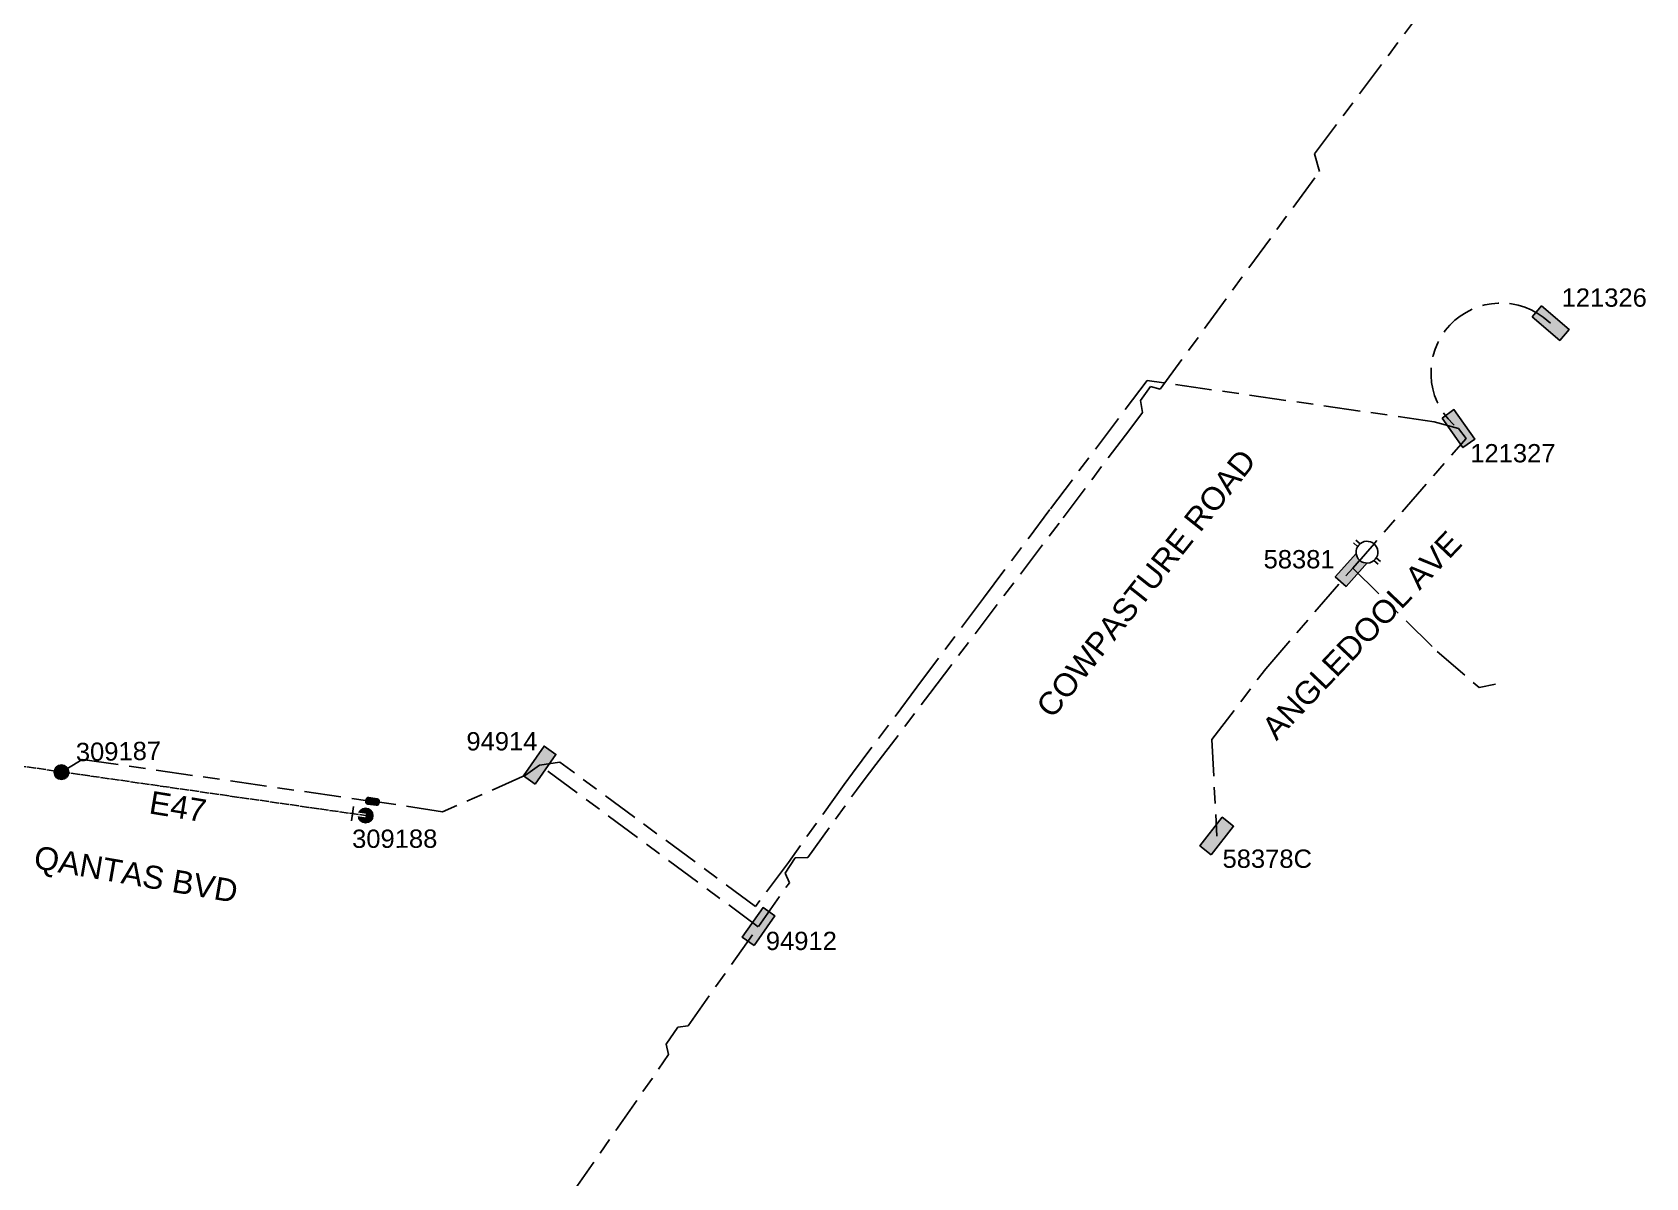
# Paper-space layout 'SHEET (2)' of a CAD drawing. Header units: metres, sheet in millimetres. Extents: x -9 to 824, y -5 to 581.
# Drawn here: x 113.9 to 290.4, y 168.4 to 293.7 of the extents above; entities that cross this region are included whole.
import ezdxf
from ezdxf.enums import TextEntityAlignment as Align

# ---------------------------------------------------------------- set-up
doc = ezdxf.new("R2010")
doc.units = ezdxf.units.M
doc.linetypes.add('Cable Exist OH', pattern=[1, 1, 0])
doc.linetypes.add('Cable Exist UG', pattern=[8.2, 4, -1.2, 1.8, -1.2])
doc.layers.get('0').update_dxf_attribs({"color": 6})
doc.layers.add('Cadastre Roads_SP_EXT', color=7, linetype='Continuous', lineweight=5)
for name, color, linetype in [('Equip_LV_EXT', 7, 'Continuous'), ('Mains_LV_EXT', 7, 'Continuous'), ('SupportsOH_SP_TR_HV_LV_SL_EXT', 7, 'Continuous'), ('SupportsUG_SP_LV_EXT', 7, 'Continuous')]:
    doc.layers.add(name, color=color, linetype=linetype)
doc.styles.add('iecARIAL', font='arial.ttf', dxfattribs={"height": 2})
doc.styles.add('POLE_LABEL', font='arial.ttf')
doc.styles.get("Standard").update_dxf_attribs({"font": 'arial.ttf'})

# ---------------------------------------------------------------- blocks, each defined once
blk = doc.blocks.new('PILLAR_EXT')
blk.add_hatch(color=256).paths.add_polyline_path([(-2.475, 0.99), (-2.475, -0.99), (2.475, -0.99), (2.475, 0.99)])
blk.add_lwpolyline([(-2.475, -0.99), (2.475, -0.99), (2.475, 0.99), (-2.475, 0.99)], close=True)
at = {"style": 'iecARIAL', "flags": 8}
blk.add_attdef('ASSET_NUM', (1.5, 3.5), '', height=2.5, dxfattribs=at)
for tag, p, flags in [('OWNED_BY', (0, -0.2), 9), ('STATE', (0, -0.4), 9), ('SUPPORT_TYPE', (0, -0.6), 9), ('STREETNAME', (0, -1.8), 9), ('SUBURB', (0, -2), 1), ('USAGE', (0, -0.8), 9), ('LEGEND', (0, -1), 9), ('LOCATION', (0, -1.2), 9), ('NOTES', (0, -1.4), 9), ('PARENT', (0, -1.6), 9)]:
    blk.add_attdef(tag, p, '', height=0.2, dxfattribs=dict(flags=flags))
blk = doc.blocks.new('POLE_EXT')
blk.add_hatch(color=256).paths.add_polyline_path([(-1, 0, 1), (1, 0, 1)])
blk.add_lwpolyline([(-1, 0, 1), (1, 0, 1)], format="xyb", close=True)
for tag, height, flags, p in [('pNumber', 2.5, 8, (-17.84, 2.07)), ('OWNED_BY', 0.2, 9, (1.35, -0.4)), ('SPECIAL_USE', 0.2, 9, (1.35, -0.8)), ('STATE', 0.2, 9, (1.35, -1)), ('cLV', 0.2, 9, (1.35, -1.4)), ('hDepth', 0.2, 9, (1.35, -1.6)), ('hDia', 0.2, 9, (1.35, -1.8)), ('cHV', 0.2, 9, (1.35, -2)), ('PARENT', 0.2, 9, (1.35, -0.6)), ('USAGE', 0.2, 9, (1.35, -1.2)), ('LBRACKET', 0.2, 9, (1.35, -2.2)), ('cLinedev', 0.2, 9, (1.35, -3.4)), ('pExisting', 0.2, 9, (1.35, -3.8)), ('pFooting', 0.2, 9, (1.35, -4.4)), ('LExisting', 0.2, 9, (1.35, -2.4)), ('LANTNUMBER', 0.2, 9, (1.35, -2.6)), ('LOther', 0.2, 9, (1.35, -2.8)), ('LRemove', 0.2, 9, (1.35, -3)), ('LEGEND', 0.2, 9, (1.35, -3.2)), ('LOCATION', 0.2, 9, (1.35, -3.6)), ('PFNUMBER', 0.2, 9, (1.35, -4)), ('NEWPFNUMBER', 0.2, 9, (1.35, -4.2)), ('pNew', 0.2, 9, (1.35, -4.6)), ('pRelocate', 0.2, 9, (1.35, -5)), ('pRemove', 0.2, 9, (1.35, -5.2)), ('pReplace', 0.2, 9, (1.35, -5.4)), ('pStay', 0.2, 9, (1.35, -5.6)), ('pType', 0.2, 9, (1.35, -5.8)), ('cspan', 0.2, 9, (1.35, -6)), ('STREETNAME', 0.2, 9, (1.35, -6.2)), ('SUBURB', 0.2, 9, (1.35, -6.4)), ('NOTES', 0.2, 9, (1.35, -6.6)), ('OPERATED_BY', 0.2, 9, (1.36, -7.01)), ('MAINTAINED_BY', 0.2, 9, (1.36, -6.81))]:
    blk.add_attdef(tag, text='', height=height, dxfattribs=dict(flags=flags)).set_placement(p, align=Align.MIDDLE_LEFT)
at = {"style": 'POLE_LABEL'}
for tag, height, flags, p in [('ASSET_NUM', 2.5, 8, (2, 2)), ('STRUCTURE_PLANT_NUMBER', 0.2, 9, (1.35, 0.03)), ('STREET_CODE', 0.2, 9, (1.35, -0.2))]:
    blk.add_attdef(tag, text='', height=height, dxfattribs=dict(at, flags=flags)).set_placement(p, align=Align.MIDDLE_LEFT)
at = {"flags": 1}
blk.add_attdef('Z', (1.35, -7.33), '', height=0.2, dxfattribs=at)
blk = doc.blocks.new('LV_STJ_EXT')
h = blk.add_hatch(color=256)
edge = h.paths.add_edge_path()
edge.add_ellipse((-0.59, 0.13), major_axis=(0.226, 0.226), ratio=1, start_angle=45, end_angle=135)
edge.add_line((-0.91, 0.13), (-0.91, -0.13))
edge.add_ellipse((-0.59, -0.13), major_axis=(0.226, 0.226), ratio=1, start_angle=135, end_angle=225)
edge.add_line((-0.59, -0.45), (0.59, -0.45))
edge.add_ellipse((0.59, -0.13), major_axis=(-0.226, 0.226), ratio=1, start_angle=135, end_angle=225)
edge.add_line((0.91, -0.13), (0.91, 0.13))
edge.add_ellipse((0.59, 0.13), major_axis=(-0.226, 0.226), ratio=1, start_angle=225, end_angle=315)
edge.add_line((0.59, 0.45), (-0.59, 0.45))
blk.add_lwpolyline([(-0.91, 0.13), (-0.91, -0.13, 0.414214), (-0.59, -0.45), (0.59, -0.45, 0.414214), (0.91, -0.13), (0.91, 0.13, 0.414214), (0.59, 0.45), (-0.59, 0.45, 0.414214)], format="xyb", close=True)
at = {"flags": 1}
blk.add_attdef('Z', (0, 0), '', height=0.2, dxfattribs=at)
at = {"flags": 9}
for tag, p in [('ORIENTATION', (0, 0)), ('USAGE', (0, -0.2)), ('LEGEND', (0, -0.4)), ('NOTES', (0, -0.6))]:
    blk.add_attdef(tag, text='', height=0.2, dxfattribs=at).set_placement(p, align=Align.MIDDLE_LEFT)
blk = doc.blocks.new('LV_UG_LINKS_OPEN_EXT')
for p, q in [((-0.25, 1.47), (-0.25, 2.22)), ((0.25, 1.47), (0.25, 2.22)), ((-0.25, -1.47), (-0.25, -2.22)), ((0.25, -1.47), (0.25, -2.22))]:
    blk.add_line(p, q)
at = {"flags": 9}
for tag, p in [('ACTUAL_STATUS', (0, 0)), ('CONSTRUCTED_VOLTAGE', (0, -0.2)), ('OPERATING_VOLTAGE', (0, -0.6)), ('ORIENTATION', (0, -0.8)), ('STATE', (0, -1)), ('SWITCH_TYPE', (0, -1.2)), ('NO_PHASES', (0, -0.4)), ('USAGE', (0, -1.4)), ('NOTES', (0, -1.6))]:
    blk.add_attdef(tag, text='', height=0.2, dxfattribs=at).set_placement(p, align=Align.MIDDLE_LEFT)
at = {"flags": 1}
blk.add_attdef('Z', (0, 0), '', height=0.2, dxfattribs=at)
blk.add_wipeout([(-0.25, 1.47), (-0.43, 1.43), (-0.61, 1.36), (-0.77, 1.28), (-0.93, 1.17), (-1.07, 1.05), (-1.19, 0.9), (-1.29, 0.75), (-1.38, 0.58), (-1.44, 0.4), (-1.48, 0.22), (-1.49, 0.03), (-1.49, -0.16), (-1.45, -0.34), (-1.4, -0.52), (-1.32, -0.69), (-1.23, -0.85), (-1.11, -1), (-0.98, -1.13), (-0.83, -1.24), (-0.66, -1.34), (-0.49, -1.41), (-0.31, -1.46), (-0.13, -1.49), (0.06, -1.49), (0.25, -1.47), (0.43, -1.43), (0.61, -1.36), (0.77, -1.28), (0.93, -1.17), (1.07, -1.05), (1.19, -0.9), (1.29, -0.75), (1.38, -0.58), (1.44, -0.4), (1.48, -0.22), (1.49, -0.03), (1.49, 0.16), (1.45, 0.34), (1.4, 0.52), (1.32, 0.69), (1.23, 0.85), (1.11, 1), (0.98, 1.13), (0.83, 1.24), (0.66, 1.34), (0.49, 1.41), (0.31, 1.46), (0.13, 1.49), (-0.06, 1.49)])
blk.add_lwpolyline([(0, -1.49, 1), (0, 1.49, 1)], format="xyb", close=True)
blk = doc.blocks.new('End Shackle_EXT')
at = {"flags": 9}
blk.add_attdef('NOTES', text='', height=0.2, dxfattribs=at).set_placement((0, -1.6), align=Align.MIDDLE_LEFT)
blk.add_wipeout([(0, 0.25), (1.81, 0.25), (1.82, -0.25), (0, -0.25)])
blk.add_line((1.81, -1), (1.81, 1))
at = {"flags": 1}
blk.add_attdef('Z', (0, 0), '', height=0.2, dxfattribs=at)
at = {"flags": 9}
for tag, p in [('CONNECTOR_TYPE', (0, 0)), ('CONSTRUCTED_VOLTAGE', (0, -0.2)), ('OPERATING_VOLTAGE', (0, -0.6)), ('ORIENTATION', (0, -0.8)), ('OWNED_BY', (0, -1)), ('STATE', (0, -1.2)), ('NO_PHASES', (0, -0.4)), ('USAGE', (0, -1.4))]:
    blk.add_attdef(tag, text='', height=0.2, dxfattribs=at).set_placement(p, align=Align.MIDDLE_LEFT)

psp = doc.layouts.new('SHEET (2)')

# ---------------------------------------------------------------- linework, layer by layer
at = {"layer": 'Mains_LV_EXT', "linetype": 'Cable Exist UG'}
psp.add_lwpolyline([(279.97, 261.89), (279.15, 262.54), (279.15, 262.54, 0.997233), (269.88, 250.36)], format="xyb", dxfattribs=at)
at = {"layer": 'Mains_LV_EXT', "linetype": 'Cable Exist OH'}
psp.add_lwpolyline([(90.42, 216.6), (117.01, 212.84)], dxfattribs=at)
at = {"layer": 'Mains_LV_EXT', "linetype": 'Cable Exist UG'}
for points in [[(242.92, 216.35), (243.45, 205.81)], [(193.29, 195.89), (169.39, 213.56)], [(166.41, 157.06), (165.97, 158.71), (166.6, 159.89), (168.34, 160.15), (183.5, 181.9), (183.23, 183.06), (184.52, 184.89), (185.63, 185.06), (193.29, 195.89)]]:
    psp.add_lwpolyline(points, dxfattribs=at)

# ---------------------------------------------------------------- block references
at = {"layer": 'Equip_LV_EXT', "xscale": 0.8, "yscale": 0.8, "zscale": 0.8, "rotation": 171.7672681888263}
psp.add_blockref('LV_STJ_EXT', (151.11, 209.59), dxfattribs=at)
at = {"layer": 'SupportsOH_SP_TR_HV_LV_SL_EXT'}
ref = psp.add_blockref('POLE_EXT', (117.09, 212.79), dxfattribs=dict(at, xscale=0.8, yscale=0.8, zscale=0.8))
ref.add_attrib('ASSET_NUM', '309187', dxfattribs={"layer": '0', "height": 2, "rotation": 1, "style": 'POLE_LABEL'}).set_placement((118.69, 213.39), align=Align.BOTTOM_LEFT)
ref = psp.add_blockref('POLE_EXT', (150.36, 208.05), dxfattribs=dict(at, xscale=0.8, yscale=0.8, zscale=0.8))
ref.add_attrib('ASSET_NUM', '309188', dxfattribs={"layer": '0', "height": 2, "rotation": 0.0831, "style": 'POLE_LABEL'}).set_placement((148.88, 203.91), align=Align.BOTTOM_LEFT)
at = {"layer": 'SupportsUG_SP_LV_EXT'}
ref = psp.add_blockref('PILLAR_EXT', (279.97, 261.89), dxfattribs=dict(at, xscale=0.8, yscale=0.8, zscale=0.8, rotation=319.4581906660678))
ref.add_attrib('ASSET_NUM', '121326', dxfattribs={"layer": '0', "height": 2, "style": 'iecARIAL'}).set_placement((281.17, 264.69), align=Align.MIDDLE_LEFT)
ref = psp.add_blockref('PILLAR_EXT', (269.88, 250.36), dxfattribs=dict(at, xscale=0.8, yscale=0.8, zscale=0.8, rotation=305.3428110176681))
ref.add_attrib('ASSET_NUM', '121327', dxfattribs={"layer": '0', "height": 2, "style": 'iecARIAL'}).set_placement((280.5, 247.67), align=Align.MIDDLE_RIGHT)
ref = psp.add_blockref('PILLAR_EXT', (258.32, 235.11), dxfattribs=dict(at, xscale=0.7999999999999999, yscale=0.7999999999999999, zscale=0.7999999999999999, rotation=228.0630167257196))
ref.add_attrib('ASSET_NUM', '58381', dxfattribs={"layer": '0', "height": 2, "style": 'iecARIAL'}).set_placement((256.34, 236.08), align=Align.MIDDLE_RIGHT)
ref = psp.add_blockref('PILLAR_EXT', (169.39, 213.56), dxfattribs=dict(at, xscale=0.7999999999999999, yscale=0.7999999999999999, zscale=0.7999999999999999, rotation=55.21228124598417))
ref.add_attrib('ASSET_NUM', '94914', dxfattribs={"layer": '0', "height": 2, "style": 'iecARIAL'}).set_placement((161.38, 217.17), align=Align.TOP_LEFT)
ref = psp.add_blockref('PILLAR_EXT', (243.45, 205.81), dxfattribs=dict(at, xscale=0.8, yscale=0.8, zscale=0.8, rotation=51.75682388050411))
ref.add_attrib('ASSET_NUM', '58378C', dxfattribs={"layer": '0', "height": 2, "style": 'iecARIAL'}).set_placement((244.08, 201.73), align=Align.BOTTOM_LEFT)
ref = psp.add_blockref('PILLAR_EXT', (193.34, 195.91), dxfattribs=dict(at, xscale=0.8, yscale=0.8, zscale=0.8, rotation=55.08547646056113))
ref.add_attrib('ASSET_NUM', '94912', dxfattribs={"layer": '0', "height": 2, "style": 'iecARIAL'}).set_placement((194.13, 194.34), align=Align.MIDDLE_LEFT)

# ---------------------------------------------------------------- texts
at = {"layer": 'Cadastre Roads_SP_EXT'}
for s, rotation, p in [('COWPASTURE ROAD', 51.585, (225.48, 218.54)), ('QANTAS BVD', 350.198, (113.94, 202.32))]:
    psp.add_text(s, height=2.5, rotation=rotation, dxfattribs=at).set_placement(p)
at = {"layer": 'Mains_LV_EXT'}
psp.add_text('E47', height=2.5, rotation=350.6712, dxfattribs=at).set_placement((126.56, 208.3))

# ---------------------------------------------------------------- next in the draw order: block references
at = {"layer": 'Equip_LV_EXT', "xscale": 0.8, "yscale": 0.8, "zscale": 0.8, "rotation": 49.05649661064701}
psp.add_blockref('LV_UG_LINKS_OPEN_EXT', (259.88, 236.85), dxfattribs=at)
at = {"layer": 'Mains_LV_EXT', "xscale": 0.8, "yscale": 0.8, "zscale": 0.8, "rotation": 171.8270813259846}
psp.add_blockref('End Shackle_EXT', (150.36, 208.05), dxfattribs=at)

# ---------------------------------------------------------------- next in the draw order: linework, layer by layer
at = {"layer": 'Mains_LV_EXT', "linetype": 'Cable Exist UG'}
for points in [[(193.34, 195.91), (196.71, 200.7), (196.23, 201.73), (197.33, 203.41), (197.33, 203.41), (198.72, 203.45), (204.04, 210.83), (204.78, 211.8), (206.17, 213.63), (206.17, 213.63), (212.07, 221.39), (226.65, 240.61), (226.65, 240.61), (233.93, 250.28), (235.33, 252.13), (235.1, 253.44), (236.21, 254.97), (237.27, 254.69), (237.27, 254.69), (254.67, 278.47), (254.15, 280.4), (267.93, 298.81), (270.09, 298.87)], [(269.88, 250.36), (267.24, 251.11), (267.24, 251.11), (237.67, 255.37), (235.85, 255.63), (232.59, 251.32), (232.59, 251.32), (225.21, 241.51), (217.93, 231.81), (210.66, 222.08), (203.6, 212.67), (202.71, 211.43), (196.6, 202.91), (193, 198.11), (193, 198.11), (171.6, 213.89), (169.39, 213.56)], [(258.32, 235.11), (270.74, 249.28), (269.88, 250.36)], [(242.92, 216.35), (248.82, 224.11), (258.32, 235.11)], [(258.32, 235.11), (267.55, 225.99), (272.16, 222.04), (273.93, 222.42)], [(117.09, 212.79), (119.34, 214.19), (119.34, 214.19), (151.11, 209.59)], [(169.39, 213.56), (167.84, 212.45), (158.78, 208.44), (151.21, 209.63)]]:
    psp.add_lwpolyline(points, dxfattribs=at)
at = {"layer": 'Mains_LV_EXT', "linetype": 'Cable Exist OH'}
psp.add_lwpolyline([(117.01, 212.84), (150.36, 208.05)], dxfattribs=at)

# ---------------------------------------------------------------- next in the draw order: texts
at = {"layer": 'Cadastre Roads_SP_EXT'}
psp.add_text('ANGLEDOOL AVE', height=2.5, rotation=46.4502, dxfattribs=at).set_placement((249.98, 216.15))

doc.saveas('drawing.dxf')
